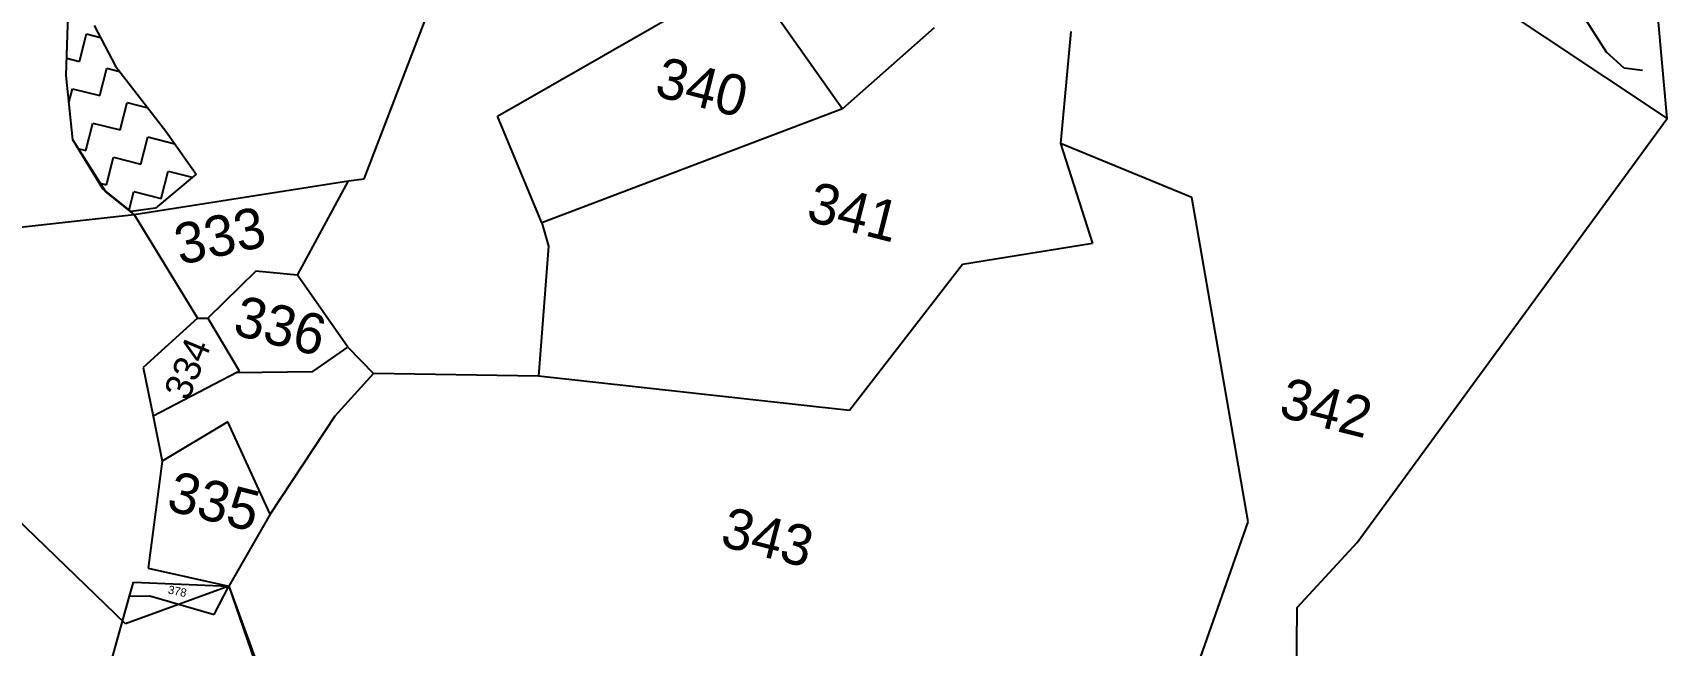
# Model space of a CAD drawing. Header units: metres. Extents: x 281097 to 285452, y 2029380 to 2031700.
# Drawn here: x 284737 to 285452, y 2030198 to 2030466 of the extents above; entities that cross this region are included whole.
import ezdxf
from ezdxf.enums import TextEntityAlignment as Align

# ---------------------------------------------------------------- set-up
doc = ezdxf.new("R2010")
doc.units = ezdxf.units.M
doc.header["$MEASUREMENT"] = 0
for name, color, linetype in [('LINE_WATER', 4, 'Continuous'), ('POLY_HATCH', 12, 'Continuous'), ('POLY_PARCEL', 6, 'Continuous'), ('TEXT_PARCEL', 7, 'Continuous'), ('V_BOUND_LINE', 7, 'Continuous')]:
    doc.layers.add(name, color=color, linetype=linetype)
doc.styles.add('TEXT_MAP', font='', dxfattribs={"height": 2.5})
doc.styles.get('TEXT_MAP').set_extended_font_data('Kruti Dev 050')

msp = doc.modelspace()

# ---------------------------------------------------------------- linework, layer by layer
at = {"layer": 'LINE_WATER'}
for p, q in [((284751.58, 2030447.38), (284752.5, 2030478.59)), ((285425.13, 2030457.67), (285415.01, 2030473.42)), ((285432.92, 2030450.69), (285425.13, 2030457.67)), ((285440.83, 2030449.6), (285432.92, 2030450.69)), ((284754.38, 2030419.3), (284751.58, 2030447.38)), ((284768.81, 2030396.56), (284754.38, 2030419.3)), ((284781.23, 2030386.6), (284768.81, 2030396.56))]:
    msp.add_line(p, q, dxfattribs=at)
at = {"layer": 'POLY_HATCH'}
for p, q in [((284752.1, 2030465.13), (284752.5, 2030478.59)), ((284751.58, 2030447.38), (284752.1, 2030465.13)), ((284763.7, 2030469.32), (284773.03, 2030451.49)), ((284773.03, 2030451.49), (284795.16, 2030423.09)), ((284754.38, 2030419.3), (284751.58, 2030447.38)), ((284795.16, 2030423.09), (284808.32, 2030404.29)), ((284767.6, 2030397.9), (284754.38, 2030419.3)), ((284808.32, 2030404.29), (284790.63, 2030389.42)), ((284780.02, 2030387.93), (284767.6, 2030397.9)), ((284790.63, 2030389.42), (284780.02, 2030387.93))]:
    msp.add_line(p, q, dxfattribs=at)
at = {"layer": 'POLY_HATCH', "linetype": 'Continuous'}
for p, q in [((284757.32, 2030453.62), (284760.35, 2030465.59)), ((284760.35, 2030465.59), (284766.47, 2030464.04)), ((284751.81, 2030455.01), (284757.32, 2030453.62)), ((284766.26, 2030438.61), (284769.29, 2030450.58)), ((284769.29, 2030450.58), (284774.84, 2030449.18)), ((284752.76, 2030435.6), (284754.29, 2030441.65)), ((284754.29, 2030441.65), (284766.26, 2030438.61)), ((284775.2, 2030423.61), (284778.23, 2030435.58)), ((284778.23, 2030435.58), (284787.2, 2030433.31)), ((284760.19, 2030414.67), (284763.23, 2030426.64)), ((284763.23, 2030426.64), (284775.2, 2030423.61)), ((284784.14, 2030408.61), (284787.17, 2030420.58)), ((284787.17, 2030420.58), (284799.02, 2030417.57)), ((284756.69, 2030415.56), (284760.19, 2030414.67)), ((284769.13, 2030399.67), (284772.16, 2030411.64)), ((284772.16, 2030411.64), (284784.14, 2030408.61)), ((284766.02, 2030400.46), (284769.13, 2030399.67)), ((284793.07, 2030393.6), (284796.11, 2030405.57)), ((284796.11, 2030405.57), (284806.66, 2030402.9)), ((284779.09, 2030388.68), (284781.1, 2030396.64)), ((284781.1, 2030396.64), (284793.07, 2030393.6))]:
    msp.add_line(p, q, dxfattribs=at)
at = {"layer": 'POLY_PARCEL'}
for p, q in [((285267.76, 2030550.93), (285451.71, 2030428.6)), ((284940.11, 2030429.58), (285049.02, 2030492.02)), ((284881.89, 2030402.26), (284909.25, 2030473.46)), ((285062.19, 2030473.66), (285091.01, 2030432.79)), ((285131.17, 2030468.25), (285091.01, 2030432.79)), ((285190.89, 2030466.71), (285186.36, 2030417.68)), ((284959.47, 2030382.94), (284940.11, 2030429.58)), ((285091.01, 2030432.79), (284959.47, 2030382.94)), ((285243.79, 2030394.09), (285186.36, 2030417.68)), ((285186.36, 2030417.68), (285200.39, 2030373.99)), ((284781.23, 2030386.6), (284875.02, 2030401.3)), ((284852.71, 2030360.15), (284875.02, 2030401.3)), ((284875.02, 2030401.3), (284881.89, 2030402.26)), ((285268.47, 2030252.21), (285243.79, 2030394.09)), ((284707.33, 2030378.39), (284781.23, 2030386.6)), ((284781.23, 2030386.6), (284808.93, 2030341.29)), ((284959.47, 2030382.94), (284962.45, 2030372.72)), ((284962.45, 2030372.72), (284958.02, 2030315.98)), ((285200.39, 2030373.99), (285143.55, 2030364.74)), ((285143.55, 2030364.74), (285094.03, 2030300.87)), ((284834.52, 2030361.92), (284813.5, 2030341.33)), ((284852.71, 2030360.15), (284834.52, 2030361.92)), ((284874.71, 2030328.66), (284852.71, 2030360.15)), ((284808.93, 2030341.29), (284785.25, 2030319.75)), ((284808.93, 2030341.29), (284813.5, 2030341.33)), ((284813.5, 2030341.33), (284827.2, 2030318.2)), ((284859.44, 2030317.95), (284874.71, 2030328.66)), ((284874.71, 2030328.66), (284885.87, 2030317.05)), ((284785.25, 2030319.75), (284789.56, 2030298.41)), ((284826.09, 2030317.58), (284789.56, 2030298.41)), ((284827.2, 2030318.2), (284826.09, 2030317.58)), ((284826.09, 2030317.58), (284859.44, 2030317.95)), ((284885.87, 2030317.05), (284868.95, 2030298.4)), ((284958.02, 2030315.98), (284885.87, 2030317.05)), ((285094.03, 2030300.87), (284958.02, 2030315.98)), ((284777.47, 2030207.62), (284688.57, 2030293.52)), ((284789.56, 2030298.41), (284793.5, 2030278.79)), ((284822.25, 2030295.95), (284793.5, 2030278.79)), ((284840.72, 2030255.63), (284822.25, 2030295.95)), ((284868.95, 2030298.4), (284840.72, 2030255.63)), ((284793.5, 2030278.79), (284787.39, 2030231.9)), ((284840.72, 2030255.63), (284822.67, 2030224.12)), ((285241.55, 2030176.02), (285268.47, 2030252.21)), ((284787.39, 2030231.9), (284822.67, 2030224.12)), ((284822.67, 2030224.12), (284777.47, 2030207.62)), ((284779.21, 2030219.78), (284780.9, 2030225.89)), ((284780.9, 2030225.89), (284822.67, 2030224.12)), ((284816.19, 2030211.71), (284822.67, 2030224.12)), ((284822.67, 2030224.12), (284849.04, 2030147.39)), ((284822.67, 2030224.12), (284873.11, 2030085.42)), ((284767.56, 2030177.8), (284779.21, 2030219.78)), ((284779.21, 2030219.78), (284788.15, 2030219.88)), ((284788.15, 2030219.88), (284816.19, 2030211.71))]:
    msp.add_line(p, q, dxfattribs=at)
at = {"layer": 'V_BOUND_LINE'}
for p, q in [((285451.71, 2030428.6), (285438.99, 2030569.7)), ((285316.1, 2030243.22), (285451.71, 2030428.6)), ((285289.91, 2030214.79), (285316.1, 2030243.22)), ((285288.57, 2030063.83), (285289.91, 2030214.79))]:
    msp.add_line(p, q, dxfattribs=at)

# ---------------------------------------------------------------- texts
at = {"layer": 'TEXT_PARCEL', "style": 'TEXT_MAP'}
for s, height, rotation, p in [('340', 17.782, 345.78524, (285029.63, 2030442.42)), ('341', 17.782, 345.78524, (285096, 2030387.83)), ('333', 17.782, 12.48094, (284818.69, 2030377.43)), ('336', 17.782, 345.78524, (284845.22, 2030338.06)), ('334', 11.855, 67.45357, (284804.48, 2030319.28)), ('342', 17.782, 345.78524, (285302.63, 2030302.18)), ('335', 17.782, 345.78524, (284816.24, 2030261.26)), ('343', 17.782, 345.78524, (285058.36, 2030245.59)), ('378', 3.618, 348.44194, (284800.17, 2030221.89))]:
    msp.add_text(s, height=height, rotation=rotation, dxfattribs=at).set_placement(p, align=Align.MIDDLE)

doc.saveas('drawing.dxf')
